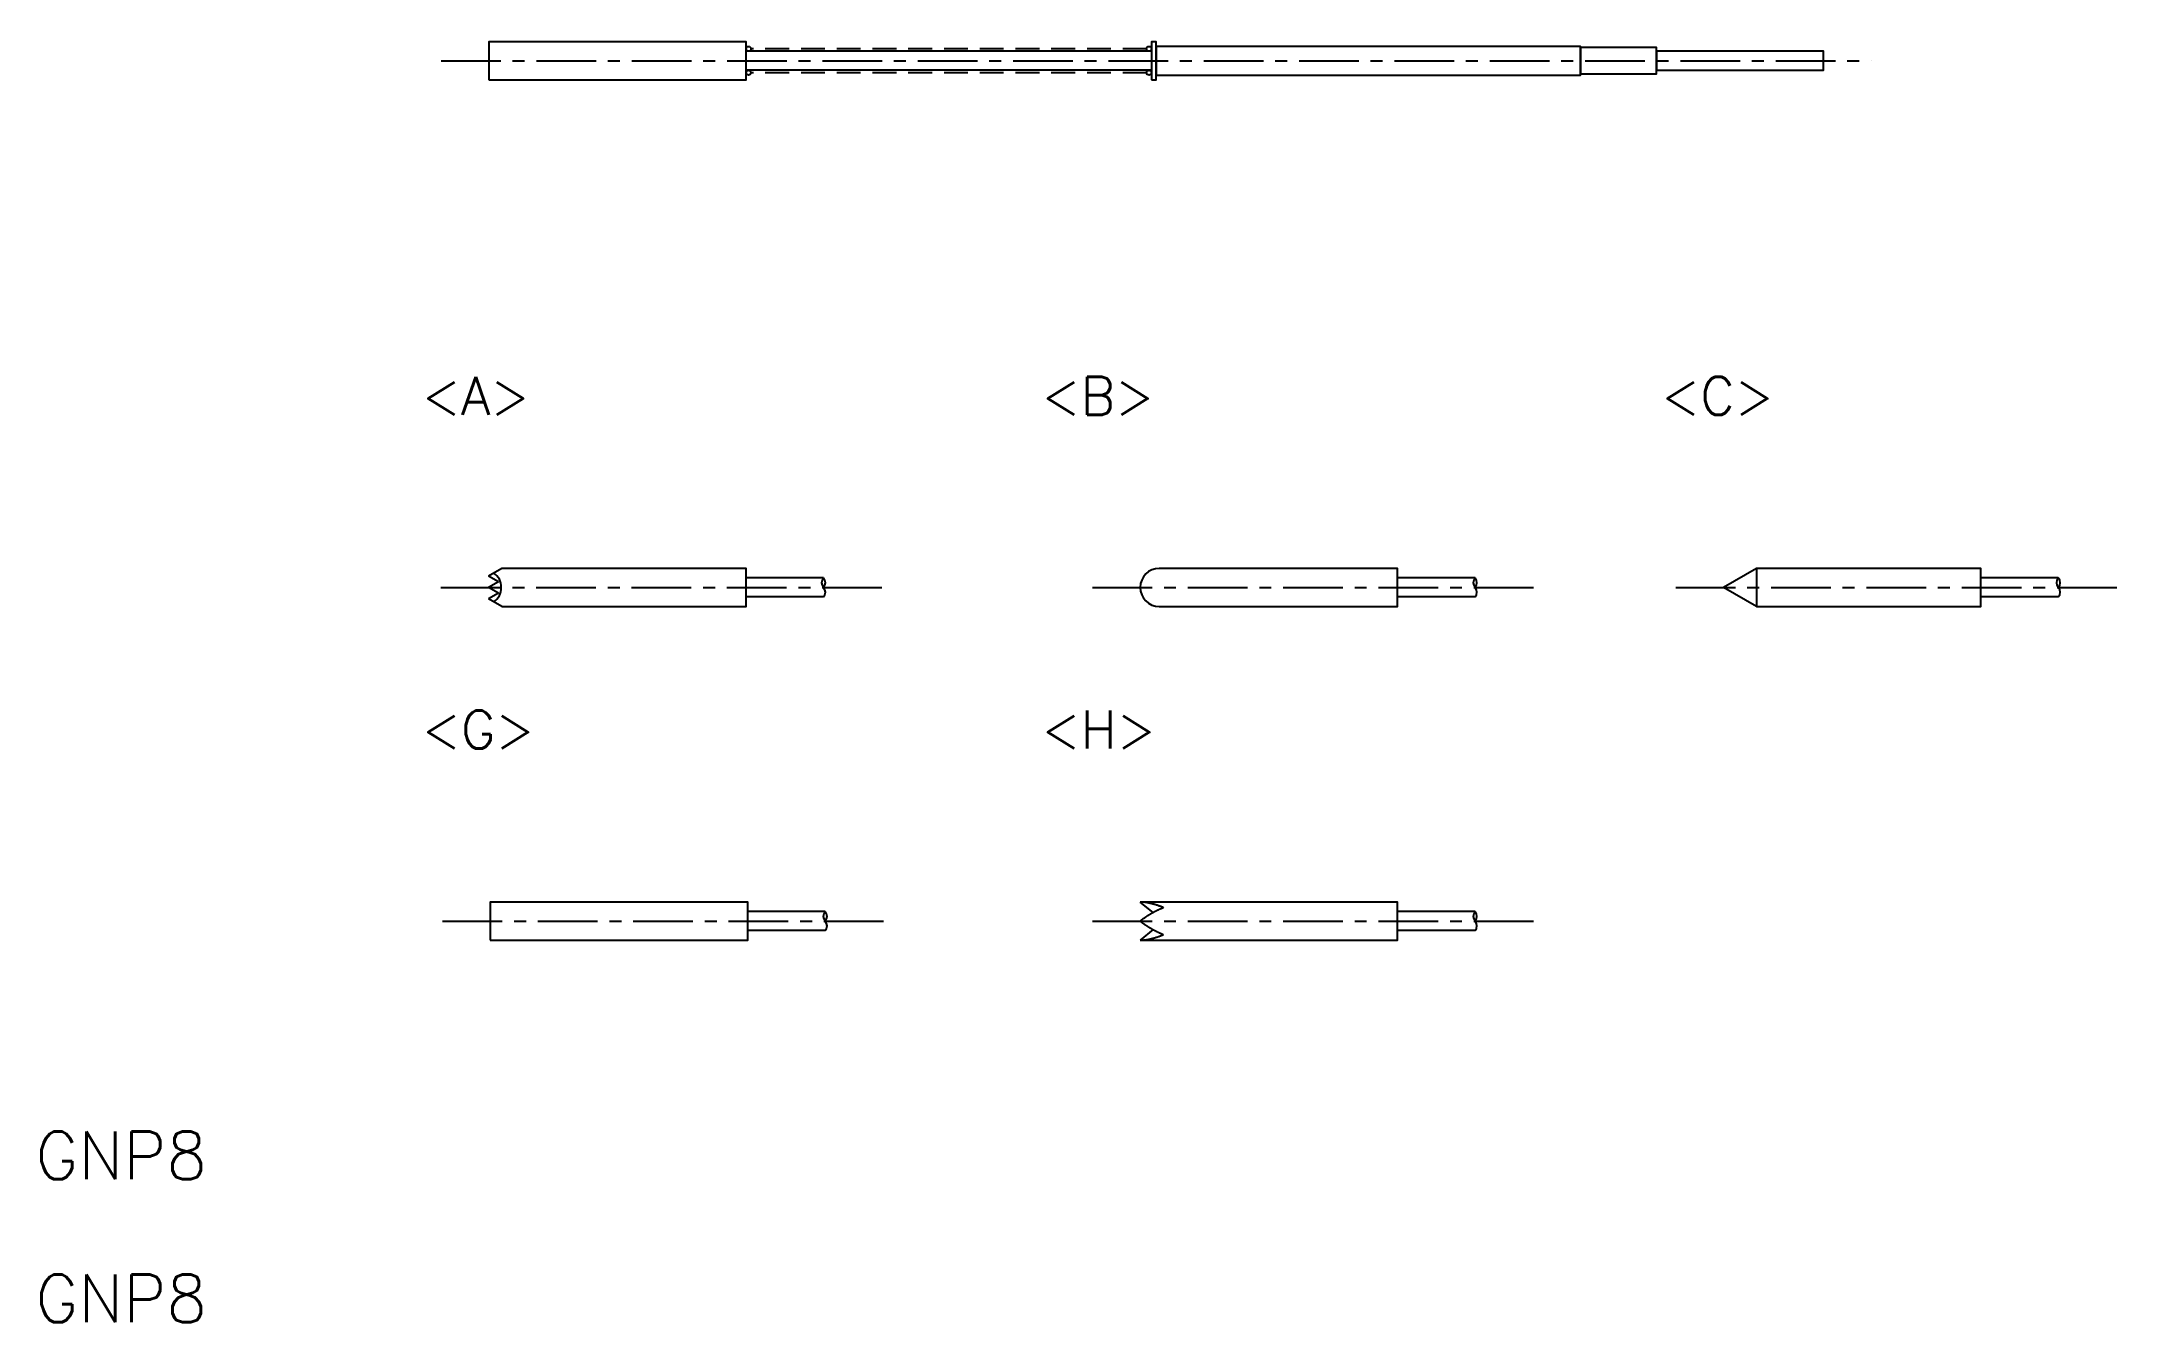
# Model space of a CAD drawing. Extents: x 41.5 to 85.2, y -65.8 to -38.9.
import ezdxf
from ezdxf.enums import TextEntityAlignment as Align

# ---------------------------------------------------------------- set-up
doc = ezdxf.new("R2010")
doc.units = 0
doc.linetypes.add('CENTER', pattern=[2, 1.25, -0.25, 0.25, -0.25])
doc.linetypes.add('DASHED', pattern=[0.75, 0.5, -0.25])
doc.layers.get('0').update_dxf_attribs({"linetype": 'CONTINUOUS'})
doc.layers.add('CENTER', color=1, linetype='CENTER')
doc.styles.get("Standard").update_dxf_attribs({"font": 'txt.shx', "bigfont": 'bigfont.shx'})

msp = doc.modelspace()

# ---------------------------------------------------------------- linework, layer by layer
at = {"color": 7, "linetype": 'CONTINUOUS'}
for p, q in [((64.755, -39.12), (56.255, -39.12)), ((64.755, -39.52), (56.255, -39.52)), ((51.128, -49.969), (50.851, -50.129)), ((51.058, -50.249), (50.851, -50.129)), ((51.058, -50.249), (50.851, -50.369)), ((57.876, -50.169), (56.251, -50.169)), ((71.546, -50.169), (69.921, -50.169)), ((83.781, -50.169), (82.156, -50.169)), ((51.058, -50.489), (50.851, -50.369)), ((51.058, -50.489), (50.851, -50.609)), ((51.128, -50.769), (50.851, -50.609)), ((57.876, -50.569), (56.251, -50.569)), ((71.546, -50.569), (69.921, -50.569)), ((83.781, -50.569), (82.156, -50.569)), ((57.911, -57.169), (56.286, -57.169)), ((71.546, -57.169), (69.921, -57.169)), ((57.911, -57.569), (56.286, -57.569)), ((71.546, -57.569), (69.921, -57.569))]:
    msp.add_line(p, q, dxfattribs=at)
for p, q in [((77.448, -49.969), (76.756, -50.369)), ((77.448, -49.969), (77.448, -50.769)), ((77.448, -50.769), (76.756, -50.369))]:
    msp.add_line(p, q)
at = {"color": 7, "linetype": 'CONTINUOUS', "extrusion": (-0.5, -0.612372, -0.612372)}
msp.add_line((64.792, -57.19, -0.4), (64.521, -56.969, -0.4), dxfattribs=at)
at = {"color": 7, "linetype": 'CONTINUOUS', "extrusion": (-0.5, 0.612372, -0.612372)}
msp.add_line((64.792, -57.547, -0.4), (64.521, -57.769, -0.4), dxfattribs=at)
for points in [[(50.855, -39.72), (56.255, -39.72), (56.255, -38.92), (50.855, -38.92)], [(64.755, -39.72), (64.855, -39.72), (64.855, -38.92), (64.755, -38.92)], [(64.855, -39.62), (73.755, -39.62), (73.755, -39.02), (64.855, -39.02)], [(73.755, -39.595), (75.355, -39.595), (75.355, -39.045), (73.755, -39.045)], [(75.355, -39.52), (78.855, -39.52), (78.855, -39.12), (75.355, -39.12)], [(50.886, -57.769), (56.286, -57.769), (56.286, -56.969), (50.886, -56.969)]]:
    msp.add_lwpolyline(points, close=True)
for points in [[(51.128, -50.769), (56.251, -50.769), (56.251, -49.969), (51.128, -49.969)], [(64.921, -50.769), (69.921, -50.769), (69.921, -49.969), (64.921, -49.969)], [(77.448, -50.769), (82.156, -50.769), (82.156, -49.969), (77.448, -49.969)], [(64.521, -57.769), (69.921, -57.769), (69.921, -56.969), (64.521, -56.969)]]:
    msp.add_lwpolyline(points)
at = {"color": 7, "linetype": 'CONTINUOUS'}
for points in [[(65.011, -57.086, -0.683), (65.005, -57.083, -0.68), (64.999, -57.081, -0.678), (64.993, -57.079, -0.675), (64.987, -57.076, -0.673), (64.981, -57.074, -0.67), (64.975, -57.071, -0.668), (64.969, -57.069, -0.665), (64.963, -57.067, -0.663), (64.957, -57.065, -0.66), (64.951, -57.062, -0.657), (64.945, -57.06, -0.655), (64.939, -57.058, -0.652), (64.933, -57.056, -0.649), (64.927, -57.054, -0.647), (64.921, -57.052, -0.644), (64.915, -57.049, -0.641), (64.909, -57.047, -0.638), (64.903, -57.045, -0.636), (64.898, -57.043, -0.633), (64.892, -57.041, -0.63), (64.886, -57.039, -0.627), (64.88, -57.037, -0.624), (64.874, -57.035, -0.621), (64.868, -57.034, -0.618), (64.862, -57.032, -0.616), (64.857, -57.03, -0.613), (64.851, -57.028, -0.61), (64.845, -57.026, -0.607), (64.839, -57.024, -0.604), (64.833, -57.023, -0.601), (64.827, -57.021, -0.598), (64.822, -57.019, -0.595), (64.816, -57.018, -0.592), (64.81, -57.016, -0.589), (64.804, -57.014, -0.586), (64.799, -57.013, -0.583), (64.793, -57.011, -0.579), (64.787, -57.01, -0.576), (64.782, -57.008, -0.573), (64.776, -57.007, -0.57), (64.77, -57.005, -0.567), (64.765, -57.004, -0.564), (64.759, -57.002, -0.561), (64.754, -57.001, -0.558), (64.748, -57, -0.554), (64.742, -56.998, -0.551), (64.737, -56.997, -0.548), (64.732, -56.996, -0.545), (64.726, -56.994, -0.541), (64.721, -56.993, -0.538), (64.715, -56.992, -0.535), (64.71, -56.991, -0.532), (64.705, -56.99, -0.528), (64.699, -56.989, -0.525), (64.694, -56.988, -0.522), (64.689, -56.987, -0.519), (64.683, -56.986, -0.515), (64.678, -56.985, -0.512), (64.673, -56.984, -0.509), (64.667, -56.983, -0.505), (64.662, -56.982, -0.502), (64.657, -56.981, -0.499), (64.652, -56.98, -0.495), (64.647, -56.979, -0.492), (64.642, -56.979, -0.489), (64.637, -56.978, -0.485), (64.631, -56.977, -0.482), (64.627, -56.976, -0.478), (64.621, -56.976, -0.475), (64.617, -56.975, -0.472), (64.612, -56.974, -0.468), (64.607, -56.974, -0.465), (64.602, -56.973, -0.461), (64.597, -56.973, -0.458), (64.593, -56.972, -0.454), (64.588, -56.972, -0.451), (64.583, -56.971, -0.448), (64.578, -56.971, -0.444), (64.573, -56.971, -0.441), (64.569, -56.97, -0.437), (64.564, -56.97, -0.434), (64.559, -56.97, -0.43), (64.555, -56.969, -0.427), (64.551, -56.969, -0.424), (64.546, -56.969, -0.42), (64.542, -56.969, -0.417), (64.538, -56.969, -0.413), (64.533, -56.969, -0.41), (64.529, -56.969, -0.406), (64.524, -56.969, -0.403), (64.521, -56.969, -0.4)], [(65.011, -57.086, -0.117), (65.005, -57.088, -0.115), (64.999, -57.091, -0.112), (64.993, -57.093, -0.11), (64.987, -57.096, -0.108), (64.981, -57.098, -0.105), (64.975, -57.101, -0.103), (64.969, -57.103, -0.101), (64.963, -57.106, -0.098), (64.957, -57.109, -0.096), (64.951, -57.111, -0.094), (64.945, -57.114, -0.092), (64.939, -57.117, -0.089), (64.933, -57.119, -0.087), (64.927, -57.122, -0.085), (64.921, -57.125, -0.083), (64.915, -57.127, -0.081), (64.909, -57.13, -0.079), (64.903, -57.133, -0.077), (64.898, -57.136, -0.075), (64.892, -57.139, -0.073), (64.886, -57.141, -0.071), (64.88, -57.144, -0.069), (64.874, -57.147, -0.067), (64.868, -57.15, -0.065), (64.862, -57.153, -0.063), (64.857, -57.156, -0.061), (64.851, -57.159, -0.059), (64.845, -57.162, -0.058), (64.839, -57.165, -0.056), (64.833, -57.168, -0.054), (64.827, -57.171, -0.052), (64.822, -57.174, -0.051), (64.816, -57.177, -0.049), (64.81, -57.18, -0.047), (64.804, -57.183, -0.046), (64.799, -57.186, -0.044), (64.793, -57.189, -0.043), (64.787, -57.192, -0.041), (64.782, -57.195, -0.039), (64.776, -57.198, -0.038), (64.77, -57.202, -0.037), (64.765, -57.205, -0.035), (64.759, -57.208, -0.034), (64.754, -57.211, -0.032), (64.748, -57.214, -0.031), (64.742, -57.217, -0.03), (64.737, -57.221, -0.028), (64.732, -57.224, -0.027), (64.726, -57.227, -0.026), (64.721, -57.23, -0.025), (64.715, -57.234, -0.023), (64.71, -57.237, -0.022), (64.705, -57.24, -0.021), (64.699, -57.243, -0.02), (64.694, -57.247, -0.019), (64.689, -57.25, -0.018), (64.683, -57.253, -0.017), (64.678, -57.257, -0.016), (64.673, -57.26, -0.015), (64.667, -57.263, -0.014), (64.662, -57.267, -0.013), (64.657, -57.27, -0.012), (64.652, -57.273, -0.012), (64.647, -57.277, -0.011), (64.642, -57.28, -0.01), (64.637, -57.283, -0.009), (64.631, -57.287, -0.008), (64.627, -57.29, -0.008), (64.621, -57.294, -0.007), (64.617, -57.297, -0.006), (64.612, -57.3, -0.006), (64.607, -57.304, -0.005), (64.602, -57.307, -0.005), (64.597, -57.311, -0.004), (64.593, -57.314, -0.004), (64.588, -57.317, -0.003), (64.583, -57.321, -0.003), (64.578, -57.324, -0.002), (64.573, -57.328, -0.002), (64.569, -57.331, -0.002), (64.564, -57.335, -0.001), (64.559, -57.338, -0.001), (64.555, -57.342, -0.001), (64.551, -57.345, -0.001), (64.546, -57.349, -0.001), (64.542, -57.352, 0), (64.538, -57.355, 0), (64.533, -57.359, 0), (64.529, -57.362, 0), (64.524, -57.366, 0), (64.521, -57.369, 0)], [(64.521, -57.369, 0), (64.524, -57.371, 0), (64.529, -57.375, 0), (64.533, -57.378, 0), (64.538, -57.382, 0), (64.542, -57.385, 0), (64.546, -57.389, -0.001), (64.551, -57.392, -0.001), (64.555, -57.396, -0.001), (64.559, -57.399, -0.001), (64.564, -57.402, -0.001), (64.569, -57.406, -0.002), (64.573, -57.409, -0.002), (64.578, -57.413, -0.002), (64.583, -57.416, -0.003), (64.588, -57.42, -0.003), (64.593, -57.423, -0.004), (64.597, -57.427, -0.004), (64.602, -57.43, -0.005), (64.607, -57.433, -0.005), (64.612, -57.437, -0.006), (64.617, -57.44, -0.006), (64.621, -57.444, -0.007), (64.627, -57.447, -0.008), (64.631, -57.45, -0.008), (64.637, -57.454, -0.009), (64.642, -57.457, -0.01), (64.647, -57.46, -0.011), (64.652, -57.464, -0.012), (64.657, -57.467, -0.012), (64.662, -57.471, -0.013), (64.667, -57.474, -0.014), (64.673, -57.477, -0.015), (64.678, -57.481, -0.016), (64.683, -57.484, -0.017), (64.689, -57.487, -0.018), (64.694, -57.491, -0.019), (64.699, -57.494, -0.02), (64.705, -57.497, -0.021), (64.71, -57.5, -0.022), (64.715, -57.504, -0.023), (64.721, -57.507, -0.025), (64.726, -57.51, -0.026), (64.732, -57.513, -0.027), (64.737, -57.517, -0.028), (64.742, -57.52, -0.03), (64.748, -57.523, -0.031), (64.754, -57.526, -0.032), (64.759, -57.529, -0.034), (64.765, -57.532, -0.035), (64.77, -57.536, -0.037), (64.776, -57.539, -0.038), (64.782, -57.542, -0.039), (64.787, -57.545, -0.041), (64.793, -57.548, -0.043), (64.799, -57.551, -0.044), (64.804, -57.554, -0.046), (64.81, -57.557, -0.047), (64.816, -57.56, -0.049), (64.822, -57.563, -0.051), (64.827, -57.566, -0.052), (64.833, -57.569, -0.054), (64.839, -57.572, -0.056), (64.845, -57.575, -0.058), (64.851, -57.578, -0.059), (64.857, -57.581, -0.061), (64.862, -57.584, -0.063), (64.868, -57.587, -0.065), (64.874, -57.59, -0.067), (64.88, -57.593, -0.069), (64.886, -57.596, -0.071), (64.892, -57.599, -0.073), (64.898, -57.601, -0.075), (64.903, -57.604, -0.077), (64.909, -57.607, -0.079), (64.915, -57.61, -0.081), (64.921, -57.612, -0.083), (64.927, -57.615, -0.085), (64.933, -57.618, -0.087), (64.939, -57.621, -0.089), (64.945, -57.623, -0.092), (64.951, -57.626, -0.094), (64.957, -57.629, -0.096), (64.963, -57.631, -0.098), (64.969, -57.634, -0.101), (64.975, -57.636, -0.103), (64.981, -57.639, -0.105), (64.987, -57.641, -0.108), (64.993, -57.644, -0.11), (64.999, -57.647, -0.112), (65.005, -57.649, -0.115), (65.011, -57.651, -0.117)], [(64.521, -57.769, -0.4), (64.524, -57.769, -0.403), (64.529, -57.769, -0.406), (64.533, -57.768, -0.41), (64.538, -57.768, -0.413), (64.542, -57.768, -0.417), (64.546, -57.768, -0.42), (64.551, -57.768, -0.424), (64.555, -57.768, -0.427), (64.559, -57.767, -0.43), (64.564, -57.767, -0.434), (64.569, -57.767, -0.437), (64.573, -57.767, -0.441), (64.578, -57.766, -0.444), (64.583, -57.766, -0.448), (64.588, -57.765, -0.451), (64.593, -57.765, -0.454), (64.597, -57.764, -0.458), (64.602, -57.764, -0.461), (64.607, -57.763, -0.465), (64.612, -57.763, -0.468), (64.617, -57.762, -0.472), (64.621, -57.761, -0.475), (64.627, -57.761, -0.478), (64.631, -57.76, -0.482), (64.637, -57.759, -0.485), (64.642, -57.759, -0.489), (64.647, -57.758, -0.492), (64.652, -57.757, -0.495), (64.657, -57.756, -0.499), (64.662, -57.755, -0.502), (64.667, -57.754, -0.505), (64.673, -57.754, -0.509), (64.678, -57.753, -0.512), (64.683, -57.752, -0.515), (64.689, -57.751, -0.519), (64.694, -57.75, -0.522), (64.699, -57.748, -0.525), (64.705, -57.747, -0.528), (64.71, -57.746, -0.532), (64.715, -57.745, -0.535), (64.721, -57.744, -0.538), (64.726, -57.743, -0.541), (64.732, -57.741, -0.545), (64.737, -57.74, -0.548), (64.742, -57.739, -0.551), (64.748, -57.738, -0.554), (64.754, -57.736, -0.558), (64.759, -57.735, -0.561), (64.765, -57.733, -0.564), (64.77, -57.732, -0.567), (64.776, -57.731, -0.57), (64.782, -57.729, -0.573), (64.787, -57.728, -0.576), (64.793, -57.726, -0.579), (64.799, -57.724, -0.583), (64.804, -57.723, -0.586), (64.81, -57.721, -0.589), (64.816, -57.72, -0.592), (64.822, -57.718, -0.595), (64.827, -57.716, -0.598), (64.833, -57.715, -0.601), (64.839, -57.713, -0.604), (64.845, -57.711, -0.607), (64.851, -57.709, -0.61), (64.857, -57.707, -0.613), (64.862, -57.706, -0.616), (64.868, -57.704, -0.618), (64.874, -57.702, -0.621), (64.88, -57.7, -0.624), (64.886, -57.698, -0.627), (64.892, -57.696, -0.63), (64.898, -57.694, -0.633), (64.903, -57.692, -0.636), (64.909, -57.69, -0.638), (64.915, -57.688, -0.641), (64.921, -57.686, -0.644), (64.927, -57.684, -0.647), (64.933, -57.681, -0.649), (64.939, -57.679, -0.652), (64.945, -57.677, -0.655), (64.951, -57.675, -0.657), (64.957, -57.673, -0.66), (64.963, -57.67, -0.663), (64.969, -57.668, -0.665), (64.975, -57.666, -0.668), (64.981, -57.663, -0.67), (64.987, -57.661, -0.673), (64.993, -57.659, -0.675), (64.999, -57.656, -0.678), (65.005, -57.654, -0.68), (65.011, -57.651, -0.683)]]:
    msp.add_polyline3d(points, dxfattribs=at)
for centre in [(56.305, -39.07), (64.705, -39.07), (56.305, -39.57), (64.705, -39.57)]:
    msp.add_circle(centre, 0.05, dxfattribs=at)
for centre, start, end in [((50.794, -50.345), 355.722, 59.9381), ((50.794, -50.392), 300.0619, 4.278)]:
    msp.add_arc(centre, 0.319, start, end, dxfattribs=at)
for centre, radius, start, end in [((57.981, -50.269), 0.145, 136.5337, 223.4663), ((57.77, -50.269), 0.145, 316.5337, 43.4663), ((64.921, -50.369), 0.4, 90, 270), ((71.651, -50.269), 0.145, 136.5337, 223.4663), ((71.44, -50.269), 0.145, 316.5337, 43.4663), ((83.886, -50.269), 0.145, 136.5337, 223.4663), ((83.675, -50.269), 0.145, 316.5337, 43.4663), ((57.77, -50.469), 0.145, 316.5337, 43.4663), ((71.44, -50.469), 0.145, 316.5337, 43.4663), ((83.675, -50.469), 0.145, 316.5337, 43.4663), ((58.017, -57.269), 0.145, 136.5337, 223.4663), ((57.806, -57.269), 0.145, 316.5337, 43.4663), ((71.651, -57.269), 0.145, 136.5337, 223.4663), ((71.44, -57.269), 0.145, 316.5337, 43.4663), ((57.806, -57.469), 0.145, 316.5337, 43.4663), ((71.44, -57.469), 0.145, 316.5337, 43.4663)]:
    msp.add_arc(centre, radius, start, end)
at = {"layer": 'CENTER', "color": 1, "linetype": 'CENTER'}
for p, q in [((49.855, -39.32), (79.855, -39.32)), ((49.851, -50.369), (59.282, -50.369)), ((63.521, -50.369), (72.952, -50.369)), ((75.756, -50.369), (85.187, -50.369)), ((49.886, -57.369), (59.317, -57.369)), ((63.521, -57.369), (72.952, -57.369))]:
    msp.add_line(p, q, dxfattribs=at)
at = {"layer": 'CENTER', "color": 3, "linetype": 'DASHED'}
for p, q in [((64.655, -39.07), (56.355, -39.07)), ((64.655, -39.57), (56.355, -39.57))]:
    msp.add_line(p, q, dxfattribs=at)

# ---------------------------------------------------------------- texts
at = {"color": 7, "linetype": 'CONTINUOUS'}
for s, p in [('<A>', (49.448, -46.351)), ('<B>', (62.448, -46.351)), ('<C>', (75.448, -46.351)), ('<G>', (49.448, -53.351)), ('<H>', (62.448, -53.351))]:
    msp.add_text(s, height=0.8, dxfattribs=at).set_placement(p, align=Align.MIDDLE_LEFT)
for p in [(41.345, -62.785), (41.345, -65.785)]:
    msp.add_text('GNP8', height=1, dxfattribs=at).set_placement(p)

doc.saveas('drawing.dxf')
